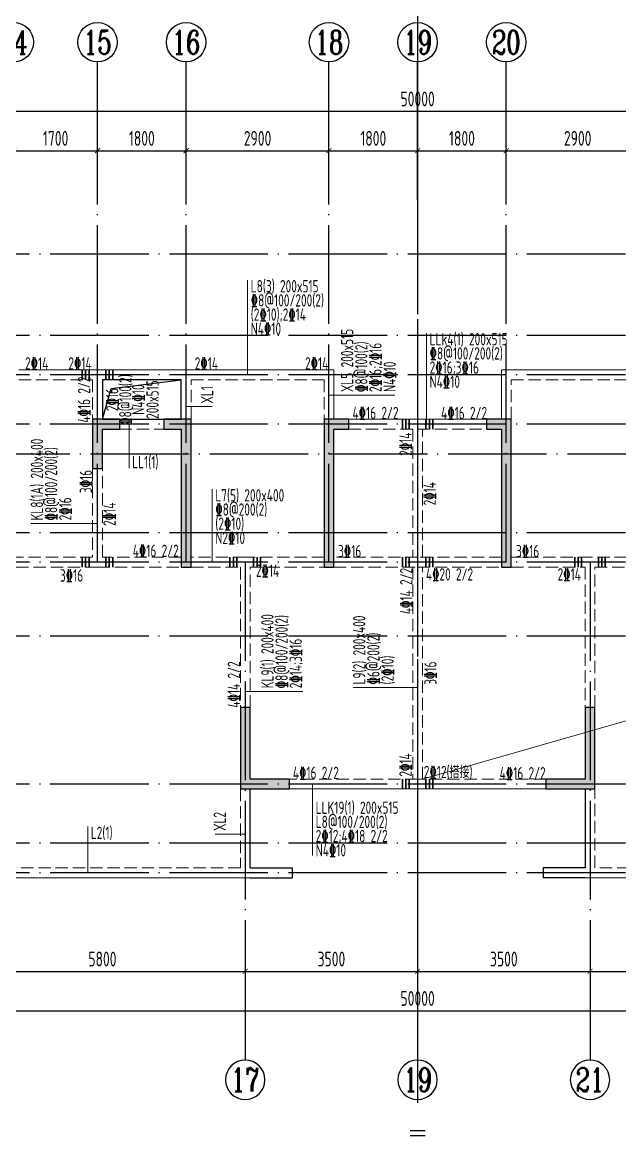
# Model space of a CAD drawing. Extents: x -461650 to 361314, y 245336 to 769729.
# Drawn here: x 121450 to 133574, y 425689 to 448475 of the extents above; entities that cross this region are included whole.
import ezdxf
from ezdxf.enums import TextEntityAlignment as Align

# ---------------------------------------------------------------- set-up
doc = ezdxf.new("R2010")
doc.units = 0
doc.header["$LTSCALE"] = 1000
for name, pattern in [('CENTER', [8, 5, -1, 1, -1]), ('DASH', [0.35, 0.25, -0.1]), ('DOTE', [2.42, 2, -0.2, 0.02, -0.2])]:
    doc.linetypes.add(name, pattern=pattern)
doc.layers.get('0').update_dxf_attribs({"linetype": 'CONTINUOUS'})
doc.layers.get('DEFPOINTS').update_dxf_attribs({"linetype": 'CONTINUOUS'})
for name, color, linetype in [('A-AXIS', 1, 'CONTINUOUS'), ('A-DOTE', 10, 'DOTE'), ('AXIS_NUM', 7, 'CONTINUOUS'), ('BEAM_CON', 4, 'CONTINUOUS'), ('S-D洞口', 4, 'CONTINUOUS'), ('S-L主梁线', 4, 'DASH'), ('S-L梁编号', 6, 'CONTINUOUS'), ('S-L梁配筋', 7, 'CONTINUOUS'), ('S-Q墙填充', 252, 'CONTINUOUS'), ('S-Q墙实线', 6, 'CONTINUOUS'), ('S-Y一般标注', 3, 'CONTINUOUS'), ('THIN', 7, 'CONTINUOUS')]:
    doc.layers.add(name, color=color, linetype=linetype)
doc.layers.add('梁附加箍筋', color=1, linetype='CONTINUOUS', lineweight=35)
doc.styles.add('TSSD_Axis', font='complex.shx', dxfattribs={"width": 0.7, "bigfont": 'hztxt.shx'})
doc.styles.add('TSSD_DIMENSION', font='Tssdeng.shx', dxfattribs={"width": 0.7, "bigfont": 'tssdchn.shx'})
doc.styles.add('TSSD_REIN', font='tssdeng.shx', dxfattribs={"width": 0.7, "height": 300, "bigfont": 'tssdchn.shx'})
doc.dimstyles.new('TSSD_100_100', dxfattribs={"dimtxt": 300, "dimasz": 100, "dimexe": 100, "dimexo": 250, "dimgap": 100, "dimtad": 1, "dimdec": 0, "dimzin": 0, "dimdsep": 46, "dimtxsty": 'TSSD_DIMENSION', "dimblk": 'ARCHTICK', "dimcen": 0, "dimdle": 100, "dimclrt": 7, "dimadec": 0, "dimazin": 0, "dimtfac": 1, "dimtdec": 0, "dimtix": 1, "dimtmove": 2, "dimatfit": 3, "dimldrblk": 'ARCHTICK', "dimfxl": 0, "dimtolj": 1, "dimtzin": 0, "dimarcsym": 0})

# ---------------------------------------------------------------- blocks, each defined once
blk = doc.blocks.new('ts_axno')
at = {"color": 0, "linetype": 'ByBlock', "lineweight": -2}
blk.add_circle((0, 0), 0.5, dxfattribs=at)
at = {"color": 0, "linetype": 'ByBlock', "lineweight": -2, "style": 'TSSD_Axis', "width": 0.7}
blk.add_attdef('A', text='', height=0.6, dxfattribs=at).set_placement((0, 0), align=Align.MIDDLE_CENTER)
blk = doc.blocks.new('_ArchTick')
at = {"color": 0, "linetype": 'ByBlock', "const_width": 0.15}
blk.add_lwpolyline([(-0.5, -0.5), (0.5, 0.5)], dxfattribs=at)
blk = doc.blocks.new('*D296')
at = {"layer": 'DEFPOINTS', "color": 0}
for p in [(23100, 19250), (21400, 18250), (23100, 18250)]:
    blk.add_point(p, dxfattribs=at)
at = {"layer": 'S-Y一般标注', "color": 0, "lineweight": -2}
for p, q in [((21300, 19250), (23200, 19250)), ((21400, 18500), (21400, 19350)), ((23100, 18500), (23100, 19350))]:
    blk.add_line(p, q, dxfattribs=at)
at = {"layer": 'S-Y一般标注', "color": 0, "lineweight": -2, "xscale": 100, "yscale": 100, "zscale": 100, "rotation": 180}
blk.add_blockref('_ArchTick', (21400, 19250), dxfattribs=at)
at = {"layer": 'S-Y一般标注', "color": 0, "lineweight": -2, "xscale": 100, "yscale": 100, "zscale": 100}
blk.add_blockref('_ArchTick', (23100, 19250), dxfattribs=at)
at = {"layer": 'S-Y一般标注', "color": 7, "insert": (22250, 19500), "char_height": 300, "attachment_point": 5, "style": 'TSSD_DIMENSION'}
blk.add_mtext('\\A1;1700', dxfattribs=at)
blk = doc.blocks.new('*D297')
at = {"layer": 'DEFPOINTS', "color": 0}
for p in [(24900, 19250), (23100, 18250), (24900, 18250)]:
    blk.add_point(p, dxfattribs=at)
at = {"layer": 'S-Y一般标注', "color": 0, "lineweight": -2}
for p, q in [((23000, 19250), (25000, 19250)), ((23100, 18500), (23100, 19350)), ((24900, 18500), (24900, 19350))]:
    blk.add_line(p, q, dxfattribs=at)
at = {"layer": 'S-Y一般标注', "color": 0, "lineweight": -2, "xscale": 100, "yscale": 100, "zscale": 100, "rotation": 180}
blk.add_blockref('_ArchTick', (23100, 19250), dxfattribs=at)
at = {"layer": 'S-Y一般标注', "color": 0, "lineweight": -2, "xscale": 100, "yscale": 100, "zscale": 100}
blk.add_blockref('_ArchTick', (24900, 19250), dxfattribs=at)
at = {"layer": 'S-Y一般标注', "color": 7, "insert": (24000, 19500), "char_height": 300, "attachment_point": 5, "style": 'TSSD_DIMENSION'}
blk.add_mtext('\\A1;1800', dxfattribs=at)
blk = doc.blocks.new('*D298')
at = {"layer": 'DEFPOINTS', "color": 0}
for p in [(27800, 19250), (24900, 18250), (27800, 18250)]:
    blk.add_point(p, dxfattribs=at)
at = {"layer": 'S-Y一般标注', "color": 0, "lineweight": -2}
for p, q in [((24800, 19250), (27900, 19250)), ((24900, 18500), (24900, 19350)), ((27800, 18500), (27800, 19350))]:
    blk.add_line(p, q, dxfattribs=at)
at = {"layer": 'S-Y一般标注', "color": 0, "lineweight": -2, "xscale": 100, "yscale": 100, "zscale": 100, "rotation": 180}
blk.add_blockref('_ArchTick', (24900, 19250), dxfattribs=at)
at = {"layer": 'S-Y一般标注', "color": 0, "lineweight": -2, "xscale": 100, "yscale": 100, "zscale": 100}
blk.add_blockref('_ArchTick', (27800, 19250), dxfattribs=at)
at = {"layer": 'S-Y一般标注', "color": 7, "insert": (26350, 19500), "char_height": 300, "attachment_point": 5, "style": 'TSSD_DIMENSION'}
blk.add_mtext('\\A1;2900', dxfattribs=at)
blk = doc.blocks.new('*D299')
at = {"layer": 'DEFPOINTS', "color": 0}
for p in [(29600, 19250), (27800, 18250), (29600, 18250)]:
    blk.add_point(p, dxfattribs=at)
at = {"layer": 'S-Y一般标注', "color": 0, "lineweight": -2}
for p, q in [((27700, 19250), (29700, 19250)), ((27800, 18500), (27800, 19350)), ((29600, 18500), (29600, 19350))]:
    blk.add_line(p, q, dxfattribs=at)
at = {"layer": 'S-Y一般标注', "color": 0, "lineweight": -2, "xscale": 100, "yscale": 100, "zscale": 100, "rotation": 180}
blk.add_blockref('_ArchTick', (27800, 19250), dxfattribs=at)
at = {"layer": 'S-Y一般标注', "color": 0, "lineweight": -2, "xscale": 100, "yscale": 100, "zscale": 100}
blk.add_blockref('_ArchTick', (29600, 19250), dxfattribs=at)
at = {"layer": 'S-Y一般标注', "color": 7, "insert": (28700, 19500), "char_height": 300, "attachment_point": 5, "style": 'TSSD_DIMENSION'}
blk.add_mtext('\\A1;1800', dxfattribs=at)
blk = doc.blocks.new('*D300')
at = {"layer": 'DEFPOINTS', "color": 0}
for p in [(31400, 19250), (29600, 18250), (31400, 18250)]:
    blk.add_point(p, dxfattribs=at)
at = {"layer": 'S-Y一般标注', "color": 0, "lineweight": -2}
for p, q in [((29500, 19250), (31500, 19250)), ((29600, 18500), (29600, 19350)), ((31400, 18500), (31400, 19350))]:
    blk.add_line(p, q, dxfattribs=at)
at = {"layer": 'S-Y一般标注', "color": 0, "lineweight": -2, "xscale": 100, "yscale": 100, "zscale": 100, "rotation": 180}
blk.add_blockref('_ArchTick', (29600, 19250), dxfattribs=at)
at = {"layer": 'S-Y一般标注', "color": 0, "lineweight": -2, "xscale": 100, "yscale": 100, "zscale": 100}
blk.add_blockref('_ArchTick', (31400, 19250), dxfattribs=at)
at = {"layer": 'S-Y一般标注', "color": 7, "insert": (30500, 19500), "char_height": 300, "attachment_point": 5, "style": 'TSSD_DIMENSION'}
blk.add_mtext('\\A1;1800', dxfattribs=at)
blk = doc.blocks.new('*D301')
at = {"layer": 'DEFPOINTS', "color": 0}
for p in [(34300, 19250), (31400, 18250), (34300, 18250)]:
    blk.add_point(p, dxfattribs=at)
at = {"layer": 'S-Y一般标注', "color": 0, "lineweight": -2}
for p, q in [((31300, 19250), (34400, 19250)), ((31400, 18500), (31400, 19350)), ((34300, 18500), (34300, 19350))]:
    blk.add_line(p, q, dxfattribs=at)
at = {"layer": 'S-Y一般标注', "color": 0, "lineweight": -2, "xscale": 100, "yscale": 100, "zscale": 100, "rotation": 180}
blk.add_blockref('_ArchTick', (31400, 19250), dxfattribs=at)
at = {"layer": 'S-Y一般标注', "color": 0, "lineweight": -2, "xscale": 100, "yscale": 100, "zscale": 100}
blk.add_blockref('_ArchTick', (34300, 19250), dxfattribs=at)
at = {"layer": 'S-Y一般标注', "color": 7, "insert": (32850, 19500), "char_height": 300, "attachment_point": 5, "style": 'TSSD_DIMENSION'}
blk.add_mtext('\\A1;2900', dxfattribs=at)
blk = doc.blocks.new('*D311')
at = {"layer": 'DEFPOINTS', "color": 0}
for p in [(54600, 20050), (4600, 18250), (54600, 18250)]:
    blk.add_point(p, dxfattribs=at)
at = {"layer": 'S-Y一般标注', "color": 0, "lineweight": -2}
for p, q in [((4600, 18500), (4600, 20150)), ((54600, 18500), (54600, 20150)), ((4500, 20050), (54700, 20050))]:
    blk.add_line(p, q, dxfattribs=at)
at = {"layer": 'S-Y一般标注', "color": 0, "lineweight": -2, "xscale": 100, "yscale": 100, "zscale": 100, "rotation": 180}
blk.add_blockref('_ArchTick', (4600, 20050), dxfattribs=at)
at = {"layer": 'S-Y一般标注', "color": 0, "lineweight": -2, "xscale": 100, "yscale": 100, "zscale": 100}
blk.add_blockref('_ArchTick', (54600, 20050), dxfattribs=at)
at = {"layer": 'S-Y一般标注', "color": 7, "insert": (29600, 20300), "char_height": 300, "attachment_point": 5, "style": 'TSSD_DIMENSION'}
blk.add_mtext('\\A1;50000', dxfattribs=at)
blk = doc.blocks.new('*D328')
at = {"layer": 'DEFPOINTS', "color": 0}
for p in [(20300, 3600), (26100, 3600), (26100, 2600)]:
    blk.add_point(p, dxfattribs=at)
at = {"layer": 'S-Y一般标注', "color": 0, "lineweight": -2}
for p, q in [((20300, 3350), (20300, 2500)), ((26100, 3350), (26100, 2500)), ((20200, 2600), (26200, 2600))]:
    blk.add_line(p, q, dxfattribs=at)
at = {"layer": 'S-Y一般标注', "color": 0, "lineweight": -2, "xscale": 100, "yscale": 100, "zscale": 100, "rotation": 180}
blk.add_blockref('_ArchTick', (20300, 2600), dxfattribs=at)
at = {"layer": 'S-Y一般标注', "color": 0, "lineweight": -2, "xscale": 100, "yscale": 100, "zscale": 100}
blk.add_blockref('_ArchTick', (26100, 2600), dxfattribs=at)
at = {"layer": 'S-Y一般标注', "color": 7, "insert": (23200, 2850), "char_height": 300, "attachment_point": 5, "style": 'TSSD_DIMENSION'}
blk.add_mtext('\\A1;5800', dxfattribs=at)
blk = doc.blocks.new('*D329')
at = {"layer": 'DEFPOINTS', "color": 0}
for p in [(26100, 3600), (29600, 3600), (29600, 2600)]:
    blk.add_point(p, dxfattribs=at)
at = {"layer": 'S-Y一般标注', "color": 0, "lineweight": -2}
for p, q in [((26100, 3350), (26100, 2500)), ((29600, 3350), (29600, 2500)), ((26000, 2600), (29700, 2600))]:
    blk.add_line(p, q, dxfattribs=at)
at = {"layer": 'S-Y一般标注', "color": 0, "lineweight": -2, "xscale": 100, "yscale": 100, "zscale": 100, "rotation": 180}
blk.add_blockref('_ArchTick', (26100, 2600), dxfattribs=at)
at = {"layer": 'S-Y一般标注', "color": 0, "lineweight": -2, "xscale": 100, "yscale": 100, "zscale": 100}
blk.add_blockref('_ArchTick', (29600, 2600), dxfattribs=at)
at = {"layer": 'S-Y一般标注', "color": 7, "insert": (27850, 2850), "char_height": 300, "attachment_point": 5, "style": 'TSSD_DIMENSION'}
blk.add_mtext('\\A1;3500', dxfattribs=at)
blk = doc.blocks.new('*D330')
at = {"layer": 'DEFPOINTS', "color": 0}
for p in [(33100, 3600), (38900, 3600), (38900, 2600)]:
    blk.add_point(p, dxfattribs=at)
at = {"layer": 'S-Y一般标注', "color": 0, "lineweight": -2}
for p, q in [((33100, 3350), (33100, 2500)), ((38900, 3350), (38900, 2500)), ((33000, 2600), (39000, 2600))]:
    blk.add_line(p, q, dxfattribs=at)
at = {"layer": 'S-Y一般标注', "color": 0, "lineweight": -2, "xscale": 100, "yscale": 100, "zscale": 100, "rotation": 180}
blk.add_blockref('_ArchTick', (33100, 2600), dxfattribs=at)
at = {"layer": 'S-Y一般标注', "color": 0, "lineweight": -2, "xscale": 100, "yscale": 100, "zscale": 100}
blk.add_blockref('_ArchTick', (38900, 2600), dxfattribs=at)
at = {"layer": 'S-Y一般标注', "color": 7, "insert": (36000, 2850), "char_height": 300, "attachment_point": 5, "style": 'TSSD_DIMENSION'}
blk.add_mtext('\\A1;5800', dxfattribs=at)
blk = doc.blocks.new('*D334')
at = {"layer": 'DEFPOINTS', "color": 0}
for p in [(4600, 3600), (54600, 3600), (54600, 1800)]:
    blk.add_point(p, dxfattribs=at)
at = {"layer": 'S-Y一般标注', "color": 0, "lineweight": -2}
for p, q in [((4600, 3350), (4600, 1700)), ((54600, 3350), (54600, 1700)), ((4500, 1800), (54700, 1800))]:
    blk.add_line(p, q, dxfattribs=at)
at = {"layer": 'S-Y一般标注', "color": 0, "lineweight": -2, "xscale": 100, "yscale": 100, "zscale": 100, "rotation": 180}
blk.add_blockref('_ArchTick', (4600, 1800), dxfattribs=at)
at = {"layer": 'S-Y一般标注', "color": 0, "lineweight": -2, "xscale": 100, "yscale": 100, "zscale": 100}
blk.add_blockref('_ArchTick', (54600, 1800), dxfattribs=at)
at = {"layer": 'S-Y一般标注', "color": 7, "insert": (29600, 2050), "char_height": 300, "attachment_point": 5, "style": 'TSSD_DIMENSION'}
blk.add_mtext('\\A1;50000', dxfattribs=at)
blk = doc.blocks.new('*D337')
at = {"layer": 'DEFPOINTS', "color": 0}
for p in [(29600, 3600), (33100, 3600), (33100, 2600)]:
    blk.add_point(p, dxfattribs=at)
at = {"layer": 'S-Y一般标注', "color": 0, "lineweight": -2}
for p, q in [((29600, 3350), (29600, 2500)), ((33100, 3350), (33100, 2500)), ((29500, 2600), (33200, 2600))]:
    blk.add_line(p, q, dxfattribs=at)
at = {"layer": 'S-Y一般标注', "color": 0, "lineweight": -2, "xscale": 100, "yscale": 100, "zscale": 100, "rotation": 180}
blk.add_blockref('_ArchTick', (29600, 2600), dxfattribs=at)
at = {"layer": 'S-Y一般标注', "color": 0, "lineweight": -2, "xscale": 100, "yscale": 100, "zscale": 100}
blk.add_blockref('_ArchTick', (33100, 2600), dxfattribs=at)
at = {"layer": 'S-Y一般标注', "color": 7, "insert": (31350, 2850), "char_height": 300, "attachment_point": 5, "style": 'TSSD_DIMENSION'}
blk.add_mtext('\\A1;3500', dxfattribs=at)
blk = doc.blocks.new('20210807.15312446')
at = {"layer": 'S-Q墙填充'}
h = blk.add_hatch(color=252, dxfattribs=at)
h.dxf.hatch_style = 1
h.paths.add_polyline_path([(79416, 66140), (79416, 65140), (79616, 65140), (79616, 65940), (79966, 65940), (79966, 66140)])
h = blk.add_hatch(color=252, dxfattribs=at)
h.dxf.hatch_style = 1
h.paths.add_polyline_path([(81416, 66140), (80866, 66140), (80866, 65940), (81216, 65940), (81216, 63140), (81416, 63140)])
h = blk.add_hatch(color=252, dxfattribs=at)
h.dxf.hatch_style = 1
h.paths.add_polyline_path([(84116, 66140), (84116, 63140), (84316, 63140), (84316, 65940), (84616, 65940), (84616, 66140)])
h = blk.add_hatch(color=252, dxfattribs=at)
h.dxf.hatch_style = 1
h.paths.add_polyline_path([(87916, 66140), (87416, 66140), (87416, 65940), (87716, 65940), (87716, 63140), (87916, 63140)])
h = blk.add_hatch(color=252, dxfattribs=at)
h.dxf.hatch_style = 1
h.paths.add_polyline_path([(82416, 58640), (83316, 58640), (83416, 58640), (83416, 58840), (83316, 58840), (82616, 58840), (82616, 60290), (82416, 60290)])
h = blk.add_hatch(color=252, dxfattribs=at)
h.dxf.hatch_style = 1
h.paths.add_polyline_path([(88716, 58840), (88616, 58840), (88616, 58640), (88716, 58640), (89616, 58640), (89616, 60290), (89416, 60290), (89416, 58840)])
at = {"layer": 'BEAM_CON'}
for p, q in [((82616, 57040), (82616, 58640)), ((89416, 58640), (89416, 57040)), ((82616, 57040), (83466, 57040)), ((83466, 57040), (83466, 56840)), ((88566, 57040), (88566, 56840)), ((89416, 57040), (88566, 57040)), ((82616, 56840), (83466, 56840)), ((89416, 56840), (88566, 56840))]:
    blk.add_line(p, q, dxfattribs=at)
at = {"layer": 'S-D洞口', "color": 5}
blk.add_lwpolyline([(79616, 66140), (81216, 66140), (81216, 66940), (79616, 66940), (79616, 66140), (79793, 66762), (81216, 66940)], dxfattribs=at)
at = {"layer": 'S-L主梁线', "linetype": 'ByBlock', "lineweight": 18}
for p, q in [((79516, 67140), (77916, 67140)), ((81316, 67140), (79516, 67140)), ((84316, 67140), (81316, 67140)), ((84316, 66140), (84316, 67140)), ((87716, 67140), (87716, 66140)), ((90716, 67140), (87716, 67140)), ((79616, 66940), (81216, 66940)), ((79616, 66140), (79616, 66940)), ((81216, 66940), (81216, 66140)), ((80866, 66140), (79966, 66140)), ((86016, 66140), (84616, 66140)), ((87416, 66140), (86016, 66140)), ((83416, 58640), (86016, 58640)), ((86016, 58640), (88616, 58640)), ((76616, 56840), (82616, 56840)), ((89416, 56840), (95416, 56840))]:
    blk.add_line(p, q, dxfattribs=at)
at = {"layer": 'S-L主梁线', "linetype": 'DASH', "lineweight": 18}
for p, q in [((77916, 66940), (79416, 66940)), ((79416, 66940), (79416, 66140)), ((81416, 66940), (84116, 66940)), ((81416, 66140), (81416, 66940)), ((84116, 66940), (84116, 66140)), ((87916, 66940), (90616, 66940)), ((87916, 66140), (87916, 66940)), ((79966, 65940), (80866, 65940)), ((84616, 65940), (86016, 65940)), ((85916, 65940), (85916, 63340)), ((86016, 65940), (87416, 65940)), ((86116, 63340), (86116, 65940)), ((79416, 65140), (79416, 63340)), ((79616, 63340), (79616, 65140)), ((79416, 63340), (76816, 63340)), ((76816, 63140), (79516, 63140)), ((79516, 63140), (81216, 63140)), ((81216, 63340), (79616, 63340)), ((82516, 63340), (81416, 63340)), ((81416, 63140), (82416, 63140)), ((82416, 63140), (82416, 60290)), ((84116, 63340), (82516, 63340)), ((82616, 63140), (84116, 63140)), ((82616, 60290), (82616, 63140)), ((86016, 63340), (84316, 63340)), ((84316, 63140), (86016, 63140)), ((85916, 63140), (85916, 58840)), ((87716, 63340), (86016, 63340)), ((86016, 63140), (87716, 63140)), ((86116, 58840), (86116, 63140)), ((89516, 63340), (87916, 63340)), ((87916, 63140), (89416, 63140)), ((89416, 63140), (89416, 60290)), ((90616, 63340), (89516, 63340)), ((89616, 63140), (90616, 63140)), ((89616, 60290), (89616, 63140)), ((86016, 58840), (83416, 58840)), ((88616, 58840), (86016, 58840)), ((82416, 58640), (82416, 57040)), ((89616, 57040), (89616, 58640)), ((82416, 57040), (76816, 57040)), ((95216, 57040), (89616, 57040))]:
    blk.add_line(p, q, dxfattribs=at)
at = {"layer": 'S-Q墙实线'}
for points in [[(79416, 66140), (79416, 65140), (79616, 65140), (79616, 65940), (79966, 65940), (79966, 66140)], [(81416, 66140), (80866, 66140), (80866, 65940), (81216, 65940), (81216, 63140), (81416, 63140)], [(84116, 66140), (84116, 63140), (84316, 63140), (84316, 65940), (84616, 65940), (84616, 66140)], [(87916, 66140), (87416, 66140), (87416, 65940), (87716, 65940), (87716, 63140), (87916, 63140)], [(82416, 58640), (83316, 58640), (83416, 58640), (83416, 58840), (83316, 58840), (82616, 58840), (82616, 60290), (82416, 60290)], [(88716, 58840), (88616, 58840), (88616, 58640), (88716, 58640), (89616, 58640), (89616, 60290), (89416, 60290), (89416, 58840)]]:
    blk.add_lwpolyline(points, close=True, dxfattribs=at)
blk = doc.blocks.new('20210726.16395156')
at = {"layer": 'A-AXIS'}
for p, q in [((23100, 18249.9), (23100, 21049.9)), ((24900, 18249.9), (24900, 21049.9)), ((27800, 18249.9), (27800, 21049.9)), ((29600, 18249.9), (29600, 21049.9)), ((31400, 18249.9), (31400, 21049.9)), ((26100, 3600), (26100, 800)), ((29600, 3600), (29600, 800)), ((33100, 3600), (33100, 800))]:
    blk.add_line(p, q, dxfattribs=at)
at = {"layer": 'A-DOTE'}
for p, q in [((23100, 10900), (23100, 18249.9)), ((24900, 10900), (24900, 18249.9)), ((27800, 10900), (27800, 18249.9)), ((29600, 18249.9), (29600, 3600)), ((31400, 10900), (31400, 18249.9)), ((55600, 17150), (3600, 17150)), ((55600, 15500), (3600, 15500)), ((55600, 14700), (3600, 14700)), ((55600, 13700), (3600, 13700)), ((3600, 13100.3), (55600, 13100.3)), ((55600, 11500), (3600, 11500)), ((55600, 10900), (3600, 10900)), ((26100, 10900), (26100, 3600)), ((33100, 10900), (33100, 3600)), ((55600, 9400), (3600, 9400)), ((55600, 6400), (3600, 6400)), ((55600, 5200), (3600, 5200)), ((55600, 4600), (3600, 4600))]:
    blk.add_line(p, q, dxfattribs=at)
at = {"layer": 'A-AXIS'}
ref = blk.add_blockref('ts_axno', (21400, 21449.9), dxfattribs=dict(at, xscale=800, yscale=800, zscale=800))
ref.add_attrib('8', '14', dxfattribs={"layer": 'AXIS_NUM', "height": 480, "style": 'TSSD_Axis', "width": 0.7}).set_placement((21400, 21449.9), align=Align.MIDDLE_CENTER)
ref = blk.add_blockref('ts_axno', (23100, 21449.9), dxfattribs=dict(at, xscale=800, yscale=800, zscale=800))
ref.add_attrib('9', '15', dxfattribs={"layer": 'AXIS_NUM', "height": 480, "style": 'TSSD_Axis', "width": 0.7}).set_placement((23100, 21449.9), align=Align.MIDDLE_CENTER)
ref = blk.add_blockref('ts_axno', (24900, 21449.9), dxfattribs=dict(at, xscale=800, yscale=800, zscale=800))
ref.add_attrib('10', '16', dxfattribs={"layer": 'AXIS_NUM', "height": 480, "style": 'TSSD_Axis', "width": 0.7}).set_placement((24900, 21449.9), align=Align.MIDDLE_CENTER)
ref = blk.add_blockref('ts_axno', (27800, 21449.9), dxfattribs=dict(at, xscale=800, yscale=800, zscale=800))
ref.add_attrib('11', '18', dxfattribs={"layer": 'AXIS_NUM', "height": 480, "style": 'TSSD_Axis', "width": 0.7}).set_placement((27800, 21449.9), align=Align.MIDDLE_CENTER)
ref = blk.add_blockref('ts_axno', (29600, 21449.9), dxfattribs=dict(at, xscale=800, yscale=800, zscale=800))
ref.add_attrib('12', '19', dxfattribs={"layer": 'AXIS_NUM', "height": 480, "style": 'TSSD_Axis', "width": 0.7}).set_placement((29600, 21449.9), align=Align.MIDDLE_CENTER)
ref = blk.add_blockref('ts_axno', (31400, 21449.9), dxfattribs=dict(at, xscale=800, yscale=800, zscale=800))
ref.add_attrib('13', '20', dxfattribs={"layer": 'AXIS_NUM', "height": 480, "style": 'TSSD_Axis', "width": 0.7}).set_placement((31400, 21449.9), align=Align.MIDDLE_CENTER)
ref = blk.add_blockref('ts_axno', (26100, 400), dxfattribs=dict(at, xscale=-800, yscale=800, zscale=800, rotation=180))
ref.add_attrib('10', '17', dxfattribs={"layer": 'AXIS_NUM', "height": 480, "style": 'TSSD_Axis', "width": 0.7}).set_placement((26100, 400), align=Align.MIDDLE_CENTER)
ref = blk.add_blockref('ts_axno', (29600, 400), dxfattribs=dict(at, xscale=-800, yscale=800, zscale=800, rotation=180))
ref.add_attrib('13', '19', dxfattribs={"layer": 'AXIS_NUM', "height": 480, "style": 'TSSD_Axis', "width": 0.7}).set_placement((29600, 400), align=Align.MIDDLE_CENTER)
ref = blk.add_blockref('ts_axno', (33100, 400), dxfattribs=dict(at, xscale=-800, yscale=800, zscale=800, rotation=180))
ref.add_attrib('13', '21', dxfattribs={"layer": 'AXIS_NUM', "height": 480, "style": 'TSSD_Axis', "width": 0.7}).set_placement((33100, 400), align=Align.MIDDLE_CENTER)
at = {"layer": 'S-Y一般标注'}
for base, p1, p2, picture, middle in [((54600, 20049.9), (4600, 18249.9), (54600, 18249.9), '*D311', (29600, 20299.9)), ((23100, 19249.9), (21400, 18249.9), (23100, 18249.9), '*D296', (22250, 19499.9)), ((24900, 19249.9), (23100, 18249.9), (24900, 18249.9), '*D297', (24000, 19499.9)), ((27800, 19249.9), (24900, 18249.9), (27800, 18249.9), '*D298', (26350, 19499.9)), ((29600, 19249.9), (27800, 18249.9), (29600, 18249.9), '*D299', (28700, 19499.9)), ((31400, 19249.9), (29600, 18249.9), (31400, 18249.9), '*D300', (30500, 19499.9)), ((34300, 19249.9), (31400, 18249.9), (34300, 18249.9), '*D301', (32850, 19499.9)), ((54600, 1800), (4600, 3600), (54600, 3600), '*D334', (29600, 2050)), ((26100, 2600), (20300, 3600), (26100, 3600), '*D328', (23200, 2850)), ((29600, 2600), (26100, 3600), (29600, 3600), '*D329', (27850, 2850)), ((33100, 2600), (29600, 3600), (33100, 3600), '*D337', (31350, 2850)), ((38900, 2600.1), (33100, 3600), (38900, 3600.1), '*D330', (36000, 2850.1))]:
    dim = blk.add_linear_dim(base=base, p1=p1, p2=p2, dimstyle='TSSD_100_100', dxfattribs=at)
    dim.commit()
    dim.dimension.update_dxf_attribs({"geometry": picture, "text_midpoint": middle})

msp = doc.modelspace()

# ---------------------------------------------------------------- linework, layer by layer
at = {"layer": 'S-L梁编号', "lineweight": 18}
for p, q in [((126022.09, 441323.55), (126022.09, 443249.2)), ((129654.23, 440323.55), (129654.23, 442173.57)), ((127673.53, 440915), (129010.96, 440915)), ((124773.54, 440681.02), (125304.31, 440681.02)), ((123617.07, 440323.1), (123617.07, 439429.77)), ((125302.98, 437523.56), (125302.98, 439006.38)), ((122973.54, 438309.05), (121618.5, 438309.05)), ((129473.53, 434981.46), (128162.64, 434981.46)), ((125973.53, 434903.3), (127143.02, 434903.3)), ((127341.1, 433017.95), (127341.1, 431575.73)), ((122775.58, 431223.72), (122775.58, 432159.19)), ((125973.53, 432009.85), (125360.35, 432009.85))]:
    msp.add_line(p, q, dxfattribs=at)
msp.add_lwpolyline([(129573.53, 433123.55), (154373.55, 440223.55)], dxfattribs=at)
at = {"layer": 'THIN', "linetype": 'CENTER'}
msp.add_line((129473.55, 449556.34), (129473.55, 425689.41), dxfattribs=at)
at = {"layer": 'THIN'}
for p, q in [((129623.55, 425989.41), (129323.55, 425989.41)), ((129623.55, 425889.41), (129323.55, 425889.41))]:
    msp.add_line(p, q, dxfattribs=at)
at = {"layer": '梁附加箍筋', "lineweight": 35}
for p, q in [((122663.54, 441223.55), (122663.54, 441423.55)), ((122733.54, 441223.55), (122733.54, 441423.55)), ((122803.54, 441223.55), (122803.54, 441423.55)), ((123143.54, 441223.55), (123143.54, 441423.55)), ((123213.54, 441223.55), (123213.54, 441423.55)), ((123283.54, 441223.55), (123283.54, 441423.55)), ((129163.54, 440223.55), (129163.54, 440423.55)), ((129233.54, 440223.55), (129233.54, 440423.55)), ((129303.54, 440223.55), (129303.54, 440423.55)), ((129643.54, 440223.55), (129643.54, 440423.55)), ((129713.54, 440223.55), (129713.54, 440423.55)), ((129783.54, 440223.55), (129783.54, 440423.55)), ((122663.54, 437423.56), (122663.54, 437623.56)), ((122733.54, 437423.56), (122733.54, 437623.56)), ((122803.54, 437423.56), (122803.54, 437623.56)), ((123143.54, 437423.56), (123143.54, 437623.56)), ((123213.54, 437423.56), (123213.54, 437623.56)), ((123283.54, 437423.56), (123283.54, 437623.56)), ((125663.53, 437423.56), (125663.53, 437623.56)), ((125733.53, 437423.56), (125733.53, 437623.56)), ((125803.53, 437423.56), (125803.53, 437623.56)), ((126143.53, 437423.56), (126143.53, 437623.56)), ((126213.53, 437423.56), (126213.53, 437623.56)), ((126283.53, 437423.56), (126283.53, 437623.56)), ((129163.53, 437423.56), (129163.53, 437623.56)), ((129233.53, 437423.56), (129233.53, 437623.56)), ((129303.53, 437423.56), (129303.53, 437623.56)), ((129643.53, 437423.56), (129643.53, 437623.56)), ((129713.53, 437423.56), (129713.53, 437623.56)), ((129783.53, 437423.56), (129783.53, 437623.56)), ((132663.56, 437423.56), (132663.56, 437623.56)), ((132733.56, 437423.56), (132733.56, 437623.56)), ((132803.56, 437423.56), (132803.56, 437623.56)), ((133143.56, 437423.56), (133143.56, 437623.56)), ((133213.56, 437423.56), (133213.56, 437623.56)), ((133283.56, 437423.56), (133283.56, 437623.56)), ((129163.53, 432923.55), (129163.53, 433123.55)), ((129233.53, 432923.55), (129233.53, 433123.55)), ((129303.53, 432923.55), (129303.53, 433123.55)), ((129643.53, 432923.55), (129643.53, 433123.55)), ((129713.53, 432923.55), (129713.53, 433123.55)), ((129783.53, 432923.55), (129783.53, 433123.55))]:
    msp.add_line(p, q, dxfattribs=at)

# ---------------------------------------------------------------- block references
at = {"layer": 'A-DOTE'}
msp.add_blockref('20210726.16395156', (99873.55, 426623.51), dxfattribs=at)
at = {"layer": 'S-Q墙填充'}
msp.add_blockref('20210807.15312446', (43457.9, 374284.01), dxfattribs=at)

# ---------------------------------------------------------------- texts
at = {"layer": 'S-L梁编号', "color": 6, "style": 'TSSD_REIN', "width": 0.7}
for s, p in [('L8(3) 200x515', (126084.59, 442999.2)), ('LLk4(1) 200x515', (129716.73, 441923.57)), ('LL1(1)', (123679.57, 439429.77)), ('L7(5) 200x400', (125365.48, 438756.38)), ('LLK19(1) 200x515', (127403.6, 432419)), ('L2(1)', (122838.08, 431909.19))]:
    msp.add_text(s, height=250, dxfattribs=at).set_placement(p)
for s, p in [('XL5 200x515', (128167.69, 440977.5)), ('XL1', (125323.54, 440743.52)), ('KL8(1A) 200x400', (121868.5, 438371.55)), ('KL9(1) 200x400', (126548.79, 434965.8)), ('L9(2) 200x400', (128412.64, 435043.96)), ('XL2', (125581.5, 432072.35))]:
    msp.add_text(s, height=250, rotation=90, dxfattribs=at).set_placement(p)
at = {"layer": 'S-L梁配筋', "color": 7, "style": 'TSSD_REIN', "width": 0.7}
for s, p in [('%%1328@100/200(2)', (126084.59, 442711.7)), ('(2%%13210);2%%13214', (126084.59, 442424.2)), ('N4%%13210', (126084.59, 442136.7)), ('%%1328@100/200(2)', (129716.73, 441636.07)), ('2%%13216;3%%13216', (129716.73, 441348.57)), ('N4%%13210', (129716.73, 441061.07)), ('%%1328@200(2)', (125365.48, 438468.88)), ('(2%%13210)', (125365.48, 438181.38)), ('N2%%13210', (125365.48, 437893.88)), ('3%%13216', (122211.03, 437129.96)), ('2%%13214', (132315.55, 437151.83)), ('2%%13212(搭接)', (129599.35, 433143.76)), ('L8@100/200(2)', (127403.6, 432131.5)), ('N4%%13210', (127403.6, 431556.5))]:
    msp.add_text(s, height=250, dxfattribs=at).set_placement(p)
for s, p in [('%%1328@100(2)', (128455.19, 440977.5)), ('2%%13216;2%%13216', (128742.69, 440977.5)), ('N4%%13210', (129030.19, 440977.5)), ('2%%13214', (129352.38, 439682.27)), ('%%1328@100/200(2)', (122156, 438371.55)), ('2%%13216', (122443.5, 438371.55)), ('%%1328@100/200(2)', (126836.29, 434965.8)), ('2%%13214;3%%13216', (127123.79, 434965.8)), ('%%1326@200(2)', (128700.14, 435043.96)), ('4%%13214 2/2', (125866.87, 434573.22)), ('(2%%13210)', (128987.64, 435043.96)), ('2%%13214', (129352.38, 433173.55))]:
    msp.add_text(s, height=250, rotation=90, dxfattribs=at).set_placement(p)
for s, p in [('2%%13214', (121975.73, 441432.03)), ('2%%13214', (122855.45, 441432.03)), ('2%%13214', (125421.28, 441432.03)), ('2%%13214', (127660.33, 441432.03)), ('4%%13216 2/2', (124623.53, 437631.18)), ('3%%13216', (128330.03, 437623.77)), ('3%%13216', (131943.33, 437623.77))]:
    msp.add_text(s, height=250, dxfattribs=at).set_placement(p, align=Align.RIGHT)
for s, p in [('4%%13216 2/2', (122826.24, 440823.55)), ('%%1328@100(2)', (123662.56, 440823.55)), ('200x515', (124215.61, 440823.55)), ('2%%13216', (123397.95, 440823.55)), ('N4%%13210', (123924.79, 440823.55)), ('3%%13216', (122862.45, 439160.55)), ('2%%13214', (129843.19, 438913.11)), ('2%%13214', (123341.8, 438497.22)), ('3%%13216', (129857.79, 435273.56))]:
    msp.add_text(s, height=250, rotation=90, dxfattribs=at).set_placement(p, align=Align.CENTER)
at = {"layer": 'S-L梁配筋', "color": 1, "style": 'TSSD_REIN', "width": 0.7}
for p in [(129085.66, 440427.19), (130884.05, 440427.19)]:
    msp.add_text('4%%13216 2/2', height=250, dxfattribs=at).set_placement(p, align=Align.RIGHT)
at = {"layer": 'S-L梁配筋', "color": 7, "style": 'TSSD_REIN', "width": 0.7}
msp.add_text('2%%13214', height=250, dxfattribs=at).set_placement((126426.8, 437151.24), align=Align.BOTTOM_CENTER)
for s, rotation, p in [('4%%13214 2/2', 90, (129365.89, 437408.96)), ('4%%13216 2/2', 360, (127874.71, 433125.24)), ('4%%13216 2/2', 360, (132073.63, 433118.76))]:
    msp.add_text(s, height=250, rotation=rotation, dxfattribs=at).set_placement(p, align=Align.RIGHT)
at = {"layer": 'S-L梁配筋', "color": 1, "style": 'TSSD_REIN', "width": 0.7}
msp.add_text('4%%13220 2/2', height=250, dxfattribs=at).set_placement((130121.13, 437153.02), align=Align.CENTER)
msp.add_text('2%%13212;4%%13218 2/2', height=250, dxfattribs=at).set_placement((127403.6, 431844))

doc.saveas('drawing.dxf')
